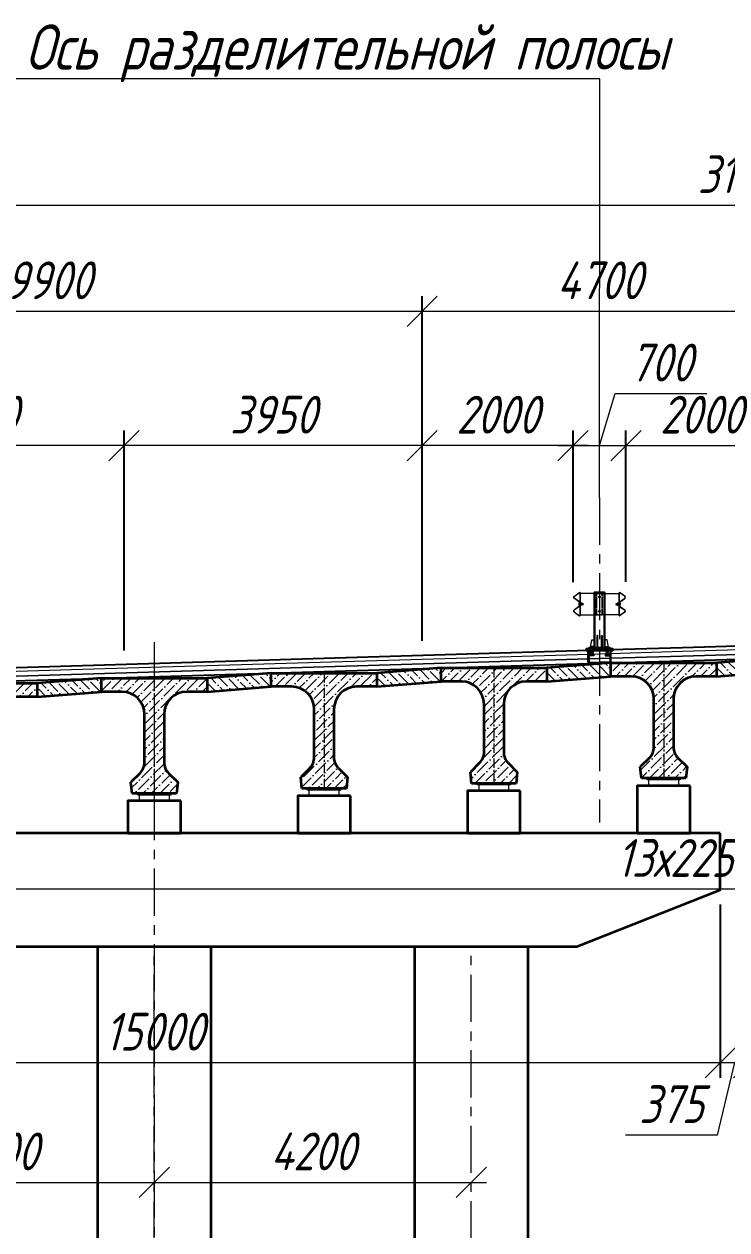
# Model space of a CAD drawing. Header units: millimetres. Extents: x 0 to 285450075, y -3000605 to 8125189010.
# Drawn here: x 6305006 to 6314319, y 86556 to 102530 of the extents above; entities that cross this region are included whole.
import ezdxf
from ezdxf import colors
from ezdxf.entities.mleader import LeaderData, LeaderLine
from ezdxf.math import Vec2, Vec3

# ---------------------------------------------------------------- set-up
doc = ezdxf.new("R2010")
doc.units = ezdxf.units.MM
for name, pattern in [('ACAD_ISO02W100', [15, 12, -3]), ('ACAD_ISO10W100', [18.5, 12, -3, 0.5, -3]), ('осевая', [2, 1.25, -0.25, 0.25, -0.25])]:
    doc.linetypes.add(name, pattern=pattern)
for name, color, linetype, lineweight in [('04_Невидимые', 3, 'Continuous', 13), ('1-Бетон', 106, 'Continuous', 35), ('1-Тонкая', 5, 'Continuous', 20), ('1-Штриховка', 8, 'Continuous', 9), ('ИС_Выноски', 3, 'Continuous', 18), ('ИС_Ось', 3, 'осевая', 18), ('ИС_Размер', 3, 'Continuous', 18)]:
    doc.layers.add(name, color=color, linetype=linetype, lineweight=lineweight)
doc.layers.add('Красный поперечник', color=1, linetype='Continuous')
doc.styles.add('0', font='isocpeur.ttf', dxfattribs={"width": 0.8, "oblique": 15})
doc.dimstyles.new('М200', dxfattribs={"dimscale": 200, "dimtxt": 2.5, "dimasz": 2, "dimexe": 1, "dimexo": 1, "dimgap": 0.8, "dimtad": 1, "dimdec": 0, "dimzin": 0, "dimdsep": 46, "dimtxsty": '0', "dimblk": 'OBLIQUE', "dimcen": 0.09, "dimdle": 1, "dimclrd": 256, "dimclre": 256, "dimclrt": 256, "dimadec": 4, "dimazin": 0, "dimtfac": 1, "dimtdec": 0, "dimtmove": 1, "dimatfit": 2, "dimfxl": 1, "dimtolj": 1, "dimtzin": 0, "dimlwd": -1, "dimarcsym": 0})

# ---------------------------------------------------------------- blocks, each defined once
blk = doc.blocks.new('1530')
at = {"layer": '1-Штриховка'}
h = blk.add_hatch(dxfattribs=at)
h.set_pattern_fill('ANSI36', color=256, scale=25, style=0)
h.set_pattern_definition([(45, (-1571632.81, 568569.22), (42.0949506, 154.348152), [198.4375, -39.6875, 0, -39.6875])])
h.paths.add_polyline_path([(130, -480), (130, -1117, 0.198927), (189, -1259), (310, -1380), (295, -1530), (-295, -1530), (-310, -1380), (-189, -1259, 0.198898), (-130, -1117), (-130, -480, 0.414214), (-430, -180), (-700, -180), (-700, 0), (700, 0), (700, -180), (430, -180, 0.414224)])
at = {"layer": '1-Бетон'}
for p, q in [((-700, 0), (700, 0)), ((-700, -180), (-700, 0)), ((700, 0), (700, -180)), ((-430, -180), (-700, -180)), ((700, -180), (430, -180)), ((-130, -1117), (-130, -480)), ((130, -480), (130, -1117)), ((-189, -1259), (-310, -1380)), ((189, -1259), (310, -1380)), ((-295, -1530), (-310, -1380)), ((310, -1380), (295, -1530)), ((295, -1530), (-295, -1530))]:
    blk.add_line(p, q, dxfattribs=at)
for centre, radius, start, end in [((-430, -480), 300, 0, 90), ((430, -480), 300, 90, 180), ((-330, -1117), 200, 315.0289, 359.9744), ((330, -1117), 200, 180.0256, 224.9711)]:
    blk.add_arc(centre, radius, start, end, dxfattribs=at)
at = {"layer": 'ИС_Ось', "ltscale": 100}
blk.add_line((0, 0), (0, -1530), dxfattribs=at)
blk = doc.blocks.new('*U92')
at = {"layer": '1-Бетон'}
blk.add_lwpolyline([(-750, 3500), (750, 3500), (750, -5500), (-750, -5500)], close=True, dxfattribs=at)
at = {"layer": 'ИС_Ось', "ltscale": 500}
blk.add_line((0, -5500), (0, 3500), dxfattribs=at)
blk = doc.blocks.new('*U93')
at = {"layer": 'ИС_Размер', "color": 0, "linetype": 'ByBlock', "lineweight": -2, "transparency": 16777216}
for p in [(0, 0), (4200, 0), (8400, 0)]:
    blk.add_blockref('*U92', p, dxfattribs=at)
blk = doc.blocks.new('_OBLIQUE')
at = {"color": 0, "linetype": 'ByBlock', "lineweight": -2}
blk.add_line((0.5, 0.5), (-0.5, -0.5), dxfattribs=at)
blk = doc.blocks.new('*D115')
at = {"layer": 'Defpoints', "color": 0, "linetype": 'Continuous', "transparency": 16777216}
for p in [(6302532, 87186), (6306731, 87186), (6306731, 87186)]:
    blk.add_point(p, dxfattribs=at)
at = {"layer": 'ИС_Размер', "transparency": 16777216}
blk.add_line((6302332, 87186), (6306931, 87186), dxfattribs=at)
at = {"layer": 'ИС_Размер', "linetype": 'Continuous', "transparency": 16777216, "xscale": 400, "yscale": 400, "zscale": 400, "rotation": 180}
blk.add_blockref('_OBLIQUE', (6302532, 87186), dxfattribs=at)
at = {"layer": 'ИС_Размер', "linetype": 'Continuous', "transparency": 16777216, "xscale": 400, "yscale": 400, "zscale": 400}
blk.add_blockref('_OBLIQUE', (6306731, 87186), dxfattribs=at)
at = {"layer": 'ИС_Размер', "linetype": 'Continuous', "transparency": 16777216, "insert": (6304632, 87596), "char_height": 500, "attachment_point": 5, "style": '0'}
blk.add_mtext('\\A1;4200', dxfattribs=at)
blk = doc.blocks.new('*D116')
at = {"layer": 'Defpoints', "color": 0, "linetype": 'Continuous', "transparency": 16777216}
for p in [(6306731, 87186), (6310932, 87186), (6310932, 87186)]:
    blk.add_point(p, dxfattribs=at)
at = {"layer": 'ИС_Размер', "transparency": 16777216}
blk.add_line((6306531, 87186), (6311132, 87186), dxfattribs=at)
at = {"layer": 'ИС_Размер', "linetype": 'Continuous', "transparency": 16777216, "xscale": 400, "yscale": 400, "zscale": 400, "rotation": 180}
blk.add_blockref('_OBLIQUE', (6306731, 87186), dxfattribs=at)
at = {"layer": 'ИС_Размер', "linetype": 'Continuous', "transparency": 16777216, "xscale": 400, "yscale": 400, "zscale": 400}
blk.add_blockref('_OBLIQUE', (6310932, 87186), dxfattribs=at)
at = {"layer": 'ИС_Размер', "linetype": 'Continuous', "transparency": 16777216, "insert": (6308832, 87596), "char_height": 500, "attachment_point": 5, "style": '0'}
blk.add_mtext('\\A1;4200', dxfattribs=at)
blk = doc.blocks.new('*D94')
at = {"layer": 'Defpoints', "color": 0, "linetype": 'Continuous', "transparency": 16777216}
for p in [(6314981, 98726), (6314981, 94400), (6310281, 94159)]:
    blk.add_point(p, dxfattribs=at)
at = {"layer": 'ИС_Размер', "lineweight": -2, "transparency": 16777216}
for p, q in [((6310281, 94359), (6310281, 98926)), ((6314981, 94600), (6314981, 98926))]:
    blk.add_line(p, q, dxfattribs=at)
at = {"layer": 'ИС_Размер', "transparency": 16777216}
blk.add_line((6310081, 98726), (6315181, 98726), dxfattribs=at)
at = {"layer": 'ИС_Размер', "linetype": 'Continuous', "transparency": 16777216, "xscale": 400, "yscale": 400, "zscale": 400, "rotation": 180}
blk.add_blockref('_OBLIQUE', (6310281, 98726), dxfattribs=at)
at = {"layer": 'ИС_Размер', "linetype": 'Continuous', "transparency": 16777216, "xscale": 400, "yscale": 400, "zscale": 400}
blk.add_blockref('_OBLIQUE', (6314981, 98726), dxfattribs=at)
at = {"layer": 'ИС_Размер', "linetype": 'Continuous', "transparency": 16777216, "insert": (6312631, 99136), "char_height": 500, "attachment_point": 5, "style": '0'}
blk.add_mtext('\\A1;4700', dxfattribs=at)
blk = doc.blocks.new('*D95')
at = {"layer": 'Defpoints', "color": 0, "transparency": 16777216}
for p in [(6314981, 96946), (6312981, 94943), (6314981, 94400)]:
    blk.add_point(p, dxfattribs=at)
at = {"layer": 'ИС_Размер', "lineweight": -2, "transparency": 16777216}
for p, q in [((6312981, 95143), (6312981, 97146)), ((6314981, 94600), (6314981, 97146))]:
    blk.add_line(p, q, dxfattribs=at)
at = {"layer": 'ИС_Размер', "transparency": 16777216}
blk.add_line((6312781, 96946), (6315181, 96946), dxfattribs=at)
at = {"layer": 'ИС_Размер', "transparency": 16777216, "xscale": 400, "yscale": 400, "zscale": 400, "rotation": 180}
blk.add_blockref('_OBLIQUE', (6312981, 96946), dxfattribs=at)
at = {"layer": 'ИС_Размер', "transparency": 16777216, "xscale": 400, "yscale": 400, "zscale": 400}
blk.add_blockref('_OBLIQUE', (6314981, 96946), dxfattribs=at)
at = {"layer": 'ИС_Размер', "transparency": 16777216, "insert": (6313981, 97356), "char_height": 500, "attachment_point": 5, "style": '0'}
blk.add_mtext('\\A1;2000', dxfattribs=at)
blk = doc.blocks.new('*D102')
at = {"layer": 'Defpoints', "color": 0, "linetype": 'Continuous', "transparency": 16777216}
for p in [(6330331, 100132), (6298882, 94892), (6330331, 94791)]:
    blk.add_point(p, dxfattribs=at)
at = {"layer": 'ИС_Размер', "lineweight": -2, "transparency": 16777216}
for p, q in [((6298882, 95092), (6298882, 100332)), ((6330331, 94991), (6330331, 100332))]:
    blk.add_line(p, q, dxfattribs=at)
at = {"layer": 'ИС_Размер', "transparency": 16777216}
blk.add_line((6298682, 100132), (6330531, 100132), dxfattribs=at)
at = {"layer": 'ИС_Размер', "linetype": 'Continuous', "transparency": 16777216, "xscale": 400, "yscale": 400, "zscale": 400, "rotation": 180}
blk.add_blockref('_OBLIQUE', (6298882, 100132), dxfattribs=at)
at = {"layer": 'ИС_Размер', "linetype": 'Continuous', "transparency": 16777216, "xscale": 400, "yscale": 400, "zscale": 400}
blk.add_blockref('_OBLIQUE', (6330331, 100132), dxfattribs=at)
at = {"layer": 'ИС_Размер', "linetype": 'Continuous', "transparency": 16777216, "insert": (6314606, 100542), "char_height": 500, "attachment_point": 5, "style": '0'}
blk.add_mtext('\\A1;31450', dxfattribs=at)
blk = doc.blocks.new('*D104')
at = {"layer": 'Defpoints', "color": 0, "transparency": 16777216}
for p in [(6312981, 96946), (6312281, 94937), (6312981, 94943)]:
    blk.add_point(p, dxfattribs=at)
at = {"layer": 'ИС_Размер', "transparency": 16777216}
for p, q in [((6312631, 96946), (6312838, 97636)), ((6312838, 97636), (6314052, 97636)), ((6312081, 96946), (6313181, 96946))]:
    blk.add_line(p, q, dxfattribs=at)
at = {"layer": 'ИС_Размер', "lineweight": -2, "transparency": 16777216}
for p, q in [((6312281, 95137), (6312281, 97146)), ((6312981, 95143), (6312981, 97146))]:
    blk.add_line(p, q, dxfattribs=at)
at = {"layer": 'ИС_Размер', "transparency": 16777216, "xscale": 400, "yscale": 400, "zscale": 400, "rotation": 180}
blk.add_blockref('_OBLIQUE', (6312281, 96946), dxfattribs=at)
at = {"layer": 'ИС_Размер', "transparency": 16777216, "xscale": 400, "yscale": 400, "zscale": 400}
blk.add_blockref('_OBLIQUE', (6312981, 96946), dxfattribs=at)
at = {"layer": 'ИС_Размер', "transparency": 16777216, "insert": (6313445, 98046), "char_height": 500, "attachment_point": 5, "style": '0'}
blk.add_mtext('\\A1;700', dxfattribs=at)
blk = doc.blocks.new('*D105')
at = {"layer": 'Defpoints', "color": 0, "transparency": 16777216}
for p in [(6310281, 96946), (6312281, 94937), (6310281, 94159)]:
    blk.add_point(p, dxfattribs=at)
at = {"layer": 'ИС_Размер', "lineweight": -2, "transparency": 16777216}
for p, q in [((6310281, 94359), (6310281, 97146)), ((6312281, 95137), (6312281, 97146))]:
    blk.add_line(p, q, dxfattribs=at)
at = {"layer": 'ИС_Размер', "transparency": 16777216}
blk.add_line((6312481, 96946), (6310081, 96946), dxfattribs=at)
at = {"layer": 'ИС_Размер', "transparency": 16777216, "xscale": 400, "yscale": 400, "zscale": 400, "rotation": 180}
blk.add_blockref('_OBLIQUE', (6310281, 96946), dxfattribs=at)
at = {"layer": 'ИС_Размер', "transparency": 16777216, "xscale": 400, "yscale": 400, "zscale": 400}
blk.add_blockref('_OBLIQUE', (6312281, 96946), dxfattribs=at)
at = {"layer": 'ИС_Размер', "transparency": 16777216, "insert": (6311281, 97356), "char_height": 500, "attachment_point": 5, "style": '0'}
blk.add_mtext('\\A1;2000', dxfattribs=at)
blk = doc.blocks.new('*D106')
at = {"layer": 'Defpoints', "color": 0, "linetype": 'Continuous', "transparency": 16777216}
for p in [(6306331, 96946), (6310281, 94159), (6306331, 94032)]:
    blk.add_point(p, dxfattribs=at)
at = {"layer": 'ИС_Размер', "lineweight": -2, "transparency": 16777216}
for p, q in [((6306331, 94232), (6306331, 97146)), ((6310281, 94359), (6310281, 97146))]:
    blk.add_line(p, q, dxfattribs=at)
at = {"layer": 'ИС_Размер', "transparency": 16777216}
blk.add_line((6310481, 96946), (6306131, 96946), dxfattribs=at)
at = {"layer": 'ИС_Размер', "linetype": 'Continuous', "transparency": 16777216, "xscale": 400, "yscale": 400, "zscale": 400, "rotation": 180}
blk.add_blockref('_OBLIQUE', (6306331, 96946), dxfattribs=at)
at = {"layer": 'ИС_Размер', "linetype": 'Continuous', "transparency": 16777216, "xscale": 400, "yscale": 400, "zscale": 400}
blk.add_blockref('_OBLIQUE', (6310281, 96946), dxfattribs=at)
at = {"layer": 'ИС_Размер', "linetype": 'Continuous', "transparency": 16777216, "insert": (6308306, 97356), "char_height": 500, "attachment_point": 5, "style": '0'}
blk.add_mtext('\\A1;3950', dxfattribs=at)
blk = doc.blocks.new('*D107')
at = {"layer": 'Defpoints', "color": 0, "linetype": 'Continuous', "transparency": 16777216}
for p in [(6302381, 96946), (6306331, 94032), (6302381, 93911)]:
    blk.add_point(p, dxfattribs=at)
at = {"layer": 'ИС_Размер', "lineweight": -2, "transparency": 16777216}
for p, q in [((6302381, 94111), (6302381, 97146)), ((6306331, 94232), (6306331, 97146))]:
    blk.add_line(p, q, dxfattribs=at)
at = {"layer": 'ИС_Размер', "transparency": 16777216}
blk.add_line((6306531, 96946), (6302181, 96946), dxfattribs=at)
at = {"layer": 'ИС_Размер', "linetype": 'Continuous', "transparency": 16777216, "xscale": 400, "yscale": 400, "zscale": 400, "rotation": 180}
blk.add_blockref('_OBLIQUE', (6302381, 96946), dxfattribs=at)
at = {"layer": 'ИС_Размер', "linetype": 'Continuous', "transparency": 16777216, "xscale": 400, "yscale": 400, "zscale": 400}
blk.add_blockref('_OBLIQUE', (6306331, 96946), dxfattribs=at)
at = {"layer": 'ИС_Размер', "linetype": 'Continuous', "transparency": 16777216, "insert": (6304356, 97356), "char_height": 500, "attachment_point": 5, "style": '0'}
blk.add_mtext('\\A1;3950', dxfattribs=at)
blk = doc.blocks.new('*D112')
at = {"layer": 'Defpoints', "color": 0, "linetype": 'Continuous', "transparency": 16777216}
for p in [(6310281, 98726), (6300381, 94466), (6310281, 94159)]:
    blk.add_point(p, dxfattribs=at)
at = {"layer": 'ИС_Размер', "lineweight": -2, "transparency": 16777216}
for p, q in [((6300381, 94666), (6300381, 98926)), ((6310281, 94359), (6310281, 98926))]:
    blk.add_line(p, q, dxfattribs=at)
at = {"layer": 'ИС_Размер', "transparency": 16777216}
blk.add_line((6300181, 98726), (6310481, 98726), dxfattribs=at)
at = {"layer": 'ИС_Размер', "linetype": 'Continuous', "transparency": 16777216, "xscale": 400, "yscale": 400, "zscale": 400, "rotation": 180}
blk.add_blockref('_OBLIQUE', (6300381, 98726), dxfattribs=at)
at = {"layer": 'ИС_Размер', "linetype": 'Continuous', "transparency": 16777216, "xscale": 400, "yscale": 400, "zscale": 400}
blk.add_blockref('_OBLIQUE', (6310281, 98726), dxfattribs=at)
at = {"layer": 'ИС_Размер', "linetype": 'Continuous', "transparency": 16777216, "insert": (6305331, 99136), "char_height": 500, "attachment_point": 5, "style": '0'}
blk.add_mtext('\\A1;9900', dxfattribs=at)
blk = doc.blocks.new('Барьерка1')
at = {"lineweight": 15}
for p, q in [((1026, 1457), (1026, 727)), ((1034, 1457), (1034, 727)), ((1159, 727), (1159, 1457)), ((1166, 727), (1166, 1457)), ((1166, 1441), (1356, 1441)), ((1352, 1441), (1352, 1160)), ((1356, 1457), (1355, 1453)), ((1355, 1453), (1361, 1451)), ((1356, 1457), (1362, 1455)), ((1356, 1441), (1356, 1160)), ((1428, 1405), (1367, 1449)), ((1430, 1408), (1370, 1452)), ((1360, 1316), (1360, 1285)), ((1367, 1335), (1428, 1377)), ((1370, 1331), (1430, 1374)), ((1356, 1160), (1166, 1160)), ((1361, 1150), (1355, 1148)), ((1356, 1144), (1355, 1148)), ((1362, 1146), (1356, 1144)), ((1367, 1266), (1428, 1224)), ((1428, 1196), (1367, 1152)), ((1370, 1270), (1430, 1227)), ((1430, 1193), (1370, 1149)), ((980, 727), (980, 737)), ((1012, 737), (980, 737)), ((980, 727), (980, 737)), ((1006, 737), (980, 737)), ((996, 727), (980, 727)), ((1012, 727), (980, 727)), ((989, 727), (989, 737)), ((989, 727), (989, 737)), ((989, 727), (989, 737)), ((989, 727), (989, 737)), ((1003, 727), (1003, 737)), ((1003, 727), (1003, 737)), ((1003, 727), (1003, 737)), ((1003, 727), (1003, 737)), ((1003, 727), (1003, 737)), ((1003, 727), (1003, 737)), ((1003, 727), (1003, 737)), ((1003, 727), (1003, 737)), ((1003, 727), (1003, 737)), ((1003, 727), (1003, 737)), ((1010, 737), (1006, 737)), ((1012, 729), (1012, 737)), ((1012, 727), (1012, 735)), ((1012, 727), (1012, 735)), ((1012, 729), (1012, 735)), ((1012, 727), (1012, 735)), ((1012, 727), (1012, 735)), ((1180, 729), (1180, 737)), ((1180, 737), (1212, 737)), ((1180, 727), (1180, 735)), ((1180, 727), (1180, 735)), ((1180, 729), (1180, 735)), ((1180, 727), (1180, 735)), ((1180, 727), (1180, 735)), ((1180, 727), (1212, 727)), ((1182, 737), (1186, 737)), ((1186, 737), (1212, 737)), ((1189, 727), (1189, 737)), ((1189, 727), (1189, 737)), ((1189, 727), (1189, 737)), ((1189, 727), (1189, 737)), ((1189, 727), (1189, 737)), ((1189, 727), (1189, 737)), ((1189, 727), (1189, 737)), ((1189, 727), (1189, 737)), ((1189, 727), (1189, 737)), ((1189, 727), (1189, 737)), ((1196, 727), (1212, 727)), ((1203, 727), (1203, 737)), ((1203, 727), (1203, 737)), ((1203, 727), (1203, 737)), ((1203, 727), (1203, 737)), ((1212, 727), (1212, 737)), ((1212, 727), (1212, 737))]:
    blk.add_line(p, q, dxfattribs=at)
at = {"color": 3, "linetype": 'ACAD_ISO02W100', "lineweight": 15, "ltscale": 2}
for p, q in [((1063, 1441), (1166, 1441)), ((1063, 1160), (1063, 1441)), ((1138, 1160), (1138, 1441)), ((1166, 1160), (1063, 1160)), ((983, 707), (983, 687)), ((984, 687), (984, 627)), ((985, 707), (985, 687)), ((1007, 707), (1007, 687)), ((1008, 687), (1008, 627)), ((1009, 707), (1009, 687)), ((1183, 707), (1183, 687)), ((1184, 687), (1184, 627)), ((1185, 707), (1185, 687)), ((1207, 707), (1207, 687)), ((1208, 687), (1208, 627)), ((1209, 707), (1209, 687))]:
    blk.add_line(p, q, dxfattribs=at)
at = {"color": 7, "lineweight": 15}
for p, q in [((1313, 1306), (1313, 1295)), ((1313, 1306), (1325, 1306)), ((1313, 1295), (1325, 1295)), ((1325, 1311), (1325, 1290)), ((1326, 1313), (1333, 1313)), ((1326, 1288), (1333, 1288)), ((1334, 1311), (1334, 1290)), ((1334, 1311), (1334, 1290)), ((1335, 1313), (1350, 1313)), ((1335, 1313), (1340, 1313)), ((1335, 1288), (1350, 1288)), ((1335, 1288), (1340, 1288)), ((1339, 1306), (1350, 1306)), ((1339, 1295), (1350, 1295))]:
    blk.add_line(p, q, dxfattribs=at)
at = {"lineweight": 15, "ltscale": 5}
for p, q in [((1350, 1279), (1350, 1322)), ((1350, 1322), (1352, 1322)), ((1352, 1279), (1350, 1279)), ((1352, 1322), (1352, 1279))]:
    blk.add_line(p, q, dxfattribs=at)
at = {"linetype": 'Continuous'}
for p, q in [((946, 527), (946, 687)), ((956, 687), (956, 527)), ((1237, 687), (1237, 527)), ((1246, 527), (1246, 687)), ((946, 527), (1096, 527)), ((1246, 527), (1096, 527))]:
    blk.add_line(p, q, dxfattribs=at)
at = {"linetype": 'ACAD_ISO10W100', "ltscale": 2.5}
for p, q in [((996, 713), (996, 615)), ((1196, 713), (1196, 615))]:
    blk.add_line(p, q, dxfattribs=at)
at = {"lineweight": 15}
for points in [[(1167, 1457), (1026, 1457)], [(982, 727), (982, 757), (997, 827), (1027, 827)], [(1212, 727), (1212, 757), (1197, 827), (1167, 827)]]:
    blk.add_lwpolyline(points, dxfattribs=at)
at = {"color": 7, "lineweight": 15}
blk.add_lwpolyline([(1360, 1316), (1364, 1316, -0.414214), (1370, 1310), (1370, 1303), (1366, 1303), (1366, 1298), (1370, 1298), (1370, 1291, -0.414214), (1364, 1285), (1360, 1285), (1360, 1316)], format="xyb", dxfattribs=at)
at = {"lineweight": 15}
for points in [[(1071, 883), (1061, 883), (1061, 727), (1071, 727)], [(1121, 883), (1131, 883), (1131, 727), (1121, 727)], [(1236, 707), (956, 707), (956, 727), (1236, 727)]]:
    blk.add_lwpolyline(points, close=True, dxfattribs=at)
at = {"linetype": 'Continuous'}
for points in [[(1096, 707), (921, 707), (921, 687), (1096, 687)], [(1096, 707), (1271, 707), (1271, 687), (1096, 687)]]:
    blk.add_lwpolyline(points, dxfattribs=at)
blk.add_lwpolyline([(921, 687), (1271, 687), (1271, 707), (921, 707)], close=True, dxfattribs=at)
at = {"color": 3, "linetype": 'ACAD_ISO02W100', "lineweight": 15, "ltscale": 2}
for points in [[(982, 687), (1010, 687), (1010, 627), (982, 627)], [(1210, 687), (1182, 687), (1182, 627), (1210, 627)], [(971, 627), (1021, 627), (1021, 617), (971, 617)], [(1221, 627), (1171, 627), (1171, 617), (1221, 617)]]:
    blk.add_lwpolyline(points, close=True, dxfattribs=at)
at = {"lineweight": 15}
for centre in [(1096, 1396), (1096, 1205)]:
    blk.add_circle(centre, 10.9, dxfattribs=at)
for centre, radius, start, end in [((1358, 1436), 16, 53.8126, 78.6901), ((1358, 1436), 20, 53.8126, 78.6901), ((1380, 1315), 24, 122.4532, 180), ((1380, 1315), 20, 122.4532, 180), ((1419, 1391), 16, 302.4532, 57.5468), ((1419, 1391), 20, 302.4532, 57.5468), ((1358, 1165), 16, 281.3099, 306.1874), ((1358, 1165), 20, 281.3099, 306.1874), ((982, 735), 2, 90, 180), ((982, 729), 2, 180, 270), ((987, 735), 2, 0, 90), ((987, 729), 2, 270, 0), ((991, 735), 2, 90, 180), ((991, 729), 2, 180, 270), ((1001, 735), 2, 0, 90), ((1001, 729), 2, 270, 0), ((1005, 735), 2, 90, 180), ((1005, 729), 2, 180, 270), ((1010, 735), 2, 359.9996, 90), ((1010, 729), 2, 270, 0), ((1182, 735), 2, 90, 180.0004), ((1182, 729), 2, 180, 270), ((1187, 735), 2, 0, 90), ((1187, 729), 2, 270, 0), ((1191, 735), 2, 90, 180), ((1191, 729), 2, 180, 270), ((1201, 735), 2, 0, 90), ((1201, 729), 2, 270, 0), ((1205, 735), 2, 90, 180), ((1205, 729), 2, 180, 270), ((1210, 735), 2, 0, 90), ((1210, 729), 2, 270, 0)]:
    blk.add_arc(centre, radius, start, end, dxfattribs=at)
at = {"lineweight": 15, "ltscale": 0.2}
for centre, radius, start, end in [((1380, 1286), 24, 180, 237.5468), ((1380, 1286), 20, 180, 237.5468), ((1419, 1210), 16, 302.4532, 57.5468), ((1419, 1210), 20, 302.4532, 57.5468)]:
    blk.add_arc(centre, radius, start, end, dxfattribs=at)
at = {"color": 7, "lineweight": 15}
for centre, major_axis, start_param, end_param in [((1329, 1310), (3.23, 3.23), 1.691386, 2.356194), ((1329, 1311), (-3.23, 3.23), 0.785398, 2.356194), ((1329, 1301), (3.23, 3.23), 0.785398, 2.356194), ((1329, 1300), (-3.23, 3.23), 0.785398, 2.356194), ((1329, 1290), (3.23, 3.23), 0.785398, 2.356194), ((1329, 1290), (-3.23, 3.23), 0.785398, 1.450207), ((1329, 1311), (3.23, 3.23), 3.926991, 5.497787), ((1329, 1301), (-3.23, 3.23), 3.926991, 5.497787), ((1329, 1300), (3.23, 3.23), 3.926991, 5.497787), ((1329, 1290), (-3.23, 3.23), 3.926991, 5.497787), ((1329, 1310), (-3.23, 3.23), 3.926991, 4.5918), ((1329, 1290), (3.23, 3.23), 4.832978, 5.497787), ((1339, 1310), (3.23, 3.23), 1.691386, 2.356194), ((1339, 1311), (3.23, 3.23), 2.356194, 3.926991), ((1339, 1301), (-3.23, 3.23), -0.785398, 0.785398), ((1339, 1300), (3.23, 3.23), 2.356194, 3.926991), ((1339, 1290), (-3.23, 3.23), -0.785398, 0.785398), ((1339, 1290), (-3.23, 3.23), 0.785398, 1.450207)]:
    blk.add_ellipse(centre, major_axis=major_axis, ratio=1, start_param=start_param, end_param=end_param, dxfattribs=at)
blk = doc.blocks.new('*D123')
at = {"layer": 'Defpoints', "color": 0, "linetype": 'Continuous', "transparency": 16777216}
for p in [(6299232, 91062, 5778), (6314231, 91065, 5778), (6314231, 88772)]:
    blk.add_point(p, dxfattribs=at)
at = {"layer": 'ИС_Размер', "lineweight": -2, "transparency": 16777216}
for p, q in [((6299232, 90862), (6299232, 88572)), ((6314231, 90865), (6314231, 88572))]:
    blk.add_line(p, q, dxfattribs=at)
at = {"layer": 'ИС_Размер', "transparency": 16777216}
blk.add_line((6299032, 88772), (6314431, 88772), dxfattribs=at)
at = {"layer": 'ИС_Размер', "linetype": 'Continuous', "transparency": 16777216, "xscale": 400, "yscale": 400, "zscale": 400, "rotation": 180}
blk.add_blockref('_OBLIQUE', (6299232, 88772), dxfattribs=at)
at = {"layer": 'ИС_Размер', "linetype": 'Continuous', "transparency": 16777216, "xscale": 400, "yscale": 400, "zscale": 400}
blk.add_blockref('_OBLIQUE', (6314231, 88772), dxfattribs=at)
at = {"layer": 'ИС_Размер', "linetype": 'Continuous', "transparency": 16777216, "insert": (6306732, 89182), "char_height": 500, "attachment_point": 5, "style": '0'}
blk.add_mtext('\\A1;15000', dxfattribs=at)
blk = doc.blocks.new('*D470')
at = {"layer": 'Defpoints', "color": 0, "linetype": 'Continuous', "transparency": 16777216}
for p in [(6314231, 91065, 5778), (6314606, 91065, 5778), (6314606, 88772)]:
    blk.add_point(p, dxfattribs=at)
at = {"layer": 'ИС_Размер', "lineweight": -2, "transparency": 16777216}
for p, q in [((6314231, 90865), (6314231, 88572)), ((6314606, 90865), (6314606, 88572))]:
    blk.add_line(p, q, dxfattribs=at)
at = {"layer": 'ИС_Размер', "transparency": 16777216}
for p, q in [((6314031, 88772), (6314806, 88772)), ((6314419, 88772), (6314190, 87812)), ((6314190, 87812), (6312976, 87812))]:
    blk.add_line(p, q, dxfattribs=at)
at = {"layer": 'ИС_Размер', "linetype": 'Continuous', "transparency": 16777216, "xscale": 400, "yscale": 400, "zscale": 400, "rotation": 180}
blk.add_blockref('_OBLIQUE', (6314231, 88772), dxfattribs=at)
at = {"layer": 'ИС_Размер', "linetype": 'Continuous', "transparency": 16777216, "xscale": 400, "yscale": 400, "zscale": 400}
blk.add_blockref('_OBLIQUE', (6314606, 88772), dxfattribs=at)
at = {"layer": 'ИС_Размер', "linetype": 'Continuous', "transparency": 16777216, "insert": (6313583, 88222), "char_height": 500, "attachment_point": 5, "style": '0'}
blk.add_mtext('\\A1;375', dxfattribs=at)
blk = doc.blocks.new('*D482')
at = {"layer": 'Defpoints', "color": 0, "linetype": 'Continuous', "transparency": 16777216}
for p in [(6329231, 93011, 5778), (6299981, 92110, 5778), (6329231, 91073)]:
    blk.add_point(p, dxfattribs=at)
at = {"layer": 'ИС_Размер', "lineweight": -2, "transparency": 16777216}
for p, q in [((6329231, 92811), (6329231, 90873)), ((6299981, 91910), (6299981, 90873))]:
    blk.add_line(p, q, dxfattribs=at)
at = {"layer": 'ИС_Размер', "transparency": 16777216}
blk.add_line((6299781, 91073), (6329431, 91073), dxfattribs=at)
at = {"layer": 'ИС_Размер', "linetype": 'Continuous', "transparency": 16777216, "xscale": 400, "yscale": 400, "zscale": 400, "rotation": 180}
blk.add_blockref('_OBLIQUE', (6299981, 91073), dxfattribs=at)
at = {"layer": 'ИС_Размер', "linetype": 'Continuous', "transparency": 16777216, "xscale": 400, "yscale": 400, "zscale": 400}
blk.add_blockref('_OBLIQUE', (6329231, 91073), dxfattribs=at)
at = {"layer": 'ИС_Размер', "linetype": 'Continuous', "transparency": 16777216, "insert": (6314606, 91483), "char_height": 500, "width": 4222.78, "attachment_point": 5, "style": '0'}
blk.add_mtext('\\A1;13х2250=29250', dxfattribs=at)
blk = doc.blocks.new('_None')

msp = doc.modelspace()

# ---------------------------------------------------------------- hatches: boundary and pattern name
at = {"layer": '1-Штриховка'}
h = msp.add_hatch(dxfattribs=at)
h.set_pattern_fill('ANSI36', color=256, scale=25, angle=90, style=0)
h.set_pattern_definition([(135, (585709.09, -5158016.04), (-154.3481521, 42.0949506), [198.4375, -39.6875, 0, -39.6875])])
h.paths.add_polyline_path([(6315031.4564, 94136.0745), (6314181.4564, 94068.5745), (6314181.4564, 93888.5745), (6315031.4564, 93956.0745)])
h = msp.add_hatch(dxfattribs=at)
h.set_pattern_fill('ANSI36', color=256, scale=25, angle=90, style=0)
h.set_pattern_definition([(135, (578959.09, -5158218.54), (-154.3481521, 42.0949506), [198.4375, -39.6875, 0, -39.6875])])
h.paths.add_polyline_path([(6308281.4564, 93933.5745), (6307431.4564, 93866.0745), (6307431.4564, 93686.0745), (6308281.4564, 93753.5745)])
h = msp.add_hatch(dxfattribs=at)
h.set_pattern_fill('ANSI36', color=256, scale=25, angle=90, style=0)
h.set_pattern_definition([(135, (581209.09, -5158151.04), (-154.3481521, 42.0949506), [198.4375, -39.6875, 0, -39.6875])])
h.paths.add_polyline_path([(6310531.4564, 94001.0745), (6309681.4564, 93933.5745), (6309681.4564, 93753.5745), (6310531.4564, 93821.0745)])
h = msp.add_hatch(dxfattribs=at)
h.set_pattern_fill('ANSI36', color=256, scale=25, angle=90, style=0)
h.set_pattern_definition([(135, (583459.09, -5158083.54), (-154.3481521, 42.0949506), [198.4375, -39.6875, 0, -39.6875])])
h.paths.add_polyline_path([(6312781.4564, 94068.5745), (6311931.4564, 94001.0745), (6311931.4564, 93821.0745), (6312781.4564, 93888.5745)])
h = msp.add_hatch(dxfattribs=at)
h.set_pattern_fill('ANSI36', color=256, scale=25, angle=90, style=0)
h.set_pattern_definition([(135, (576709.09, -5158286.04), (-154.3481521, 42.0949506), [198.4375, -39.6875, 0, -39.6875])])
h.paths.add_polyline_path([(6306031.4564, 93866.0745), (6305181.4564, 93798.5745), (6305181.4564, 93618.5745), (6306031.4564, 93686.0745)])

# ---------------------------------------------------------------- linework, layer by layer
at = {"layer": '04_Невидимые', "elevation": 5778.159}
for points in [[(6313701.4564, 92518.5745), (6313261.4564, 92518.5745), (6313261.4564, 92538.5745), (6313701.4564, 92538.5745)], [(6306951.4564, 92316.0745), (6306511.4564, 92316.0745), (6306511.4564, 92336.0745), (6306951.4564, 92336.0745)], [(6309201.4564, 92383.5745), (6308761.4564, 92383.5745), (6308761.4564, 92403.5745), (6309201.4564, 92403.5745)], [(6311451.4564, 92451.0745), (6311011.4564, 92451.0745), (6311011.4564, 92471.0745), (6311451.4564, 92471.0745)]]:
    msp.add_lwpolyline(points, close=True, dxfattribs=at)
at = {"layer": '1-Бетон', "elevation": 5778.159}
for points in [[(6314181.4564, 93888.5745), (6315031.4564, 93956.0745), (6315031.4564, 94136.0745), (6314181.4564, 94068.5745)], [(6307431.4564, 93686.0745), (6308281.4564, 93753.5745), (6308281.4564, 93933.5745), (6307431.4564, 93866.0745)], [(6309681.4564, 93753.5745), (6310531.4564, 93821.0745), (6310531.4564, 94001.0745), (6309681.4564, 93933.5745)], [(6311931.4564, 93821.0745), (6312781.4564, 93888.5745), (6312781.4564, 94068.5745), (6311931.4564, 94001.0745)], [(6305181.4564, 93618.5745), (6306031.4564, 93686.0745), (6306031.4564, 93866.0745), (6305181.4564, 93798.5745)], [(6311581.4564, 92373.0745), (6310881.4564, 92373.0745), (6310881.4564, 91811.5642), (6311581.4564, 91811.5642)], [(6313831.4564, 92440.5745), (6313131.4564, 92440.5745), (6313131.4564, 91811.5642), (6313831.4564, 91811.5642)], [(6307081.4564, 92238.0745), (6306381.4564, 92238.0745), (6306381.4564, 91811.5642), (6307081.4564, 91811.5642)], [(6309331.4564, 92305.5745), (6308631.4564, 92305.5745), (6308631.4564, 91811.5642), (6309331.4564, 91811.5642)], [(6314231.2786, 91811.5642), (6299231.4564, 91811.5642), (6299231.6342, 91061.5642), (6301131.8121, 90311.5642), (6312331.6342, 90311.5642), (6314231.4564, 91061.5642)]]:
    msp.add_lwpolyline(points, close=True, dxfattribs=at)
at = {"layer": '1-Тонкая', "elevation": 5778.159}
for points in [[(6299131.2485, 93764.5642), (6301081.651, 93842.5803), (6301831.651, 93865.0803), (6305781.651, 93983.5803), (6310731.651, 94132.0803), (6312631.651, 94189.0803), (6313731.651, 94222.0803), (6318681.651, 94370.5803), (6322631.651, 94489.0803), (6326381.651, 94601.5803), (6327131.651, 94624.0803), (6330081.3084, 94712.57)], [(6299131.2485, 93704.5642), (6301081.651, 93782.5803), (6301831.651, 93805.0803), (6305781.651, 93923.5803), (6310731.651, 94072.0803), (6312631.651, 94129.0803), (6313731.651, 94162.0803), (6318681.651, 94310.5803), (6322631.651, 94429.0803), (6326381.651, 94541.5803), (6327131.651, 94564.0803), (6330081.3084, 94652.57)], [(6299131.2485, 93699.5642), (6301081.651, 93777.5803), (6301831.651, 93800.0803), (6305781.651, 93918.5803), (6310731.651, 94067.0803), (6312631.651, 94124.0803), (6313731.651, 94157.0803), (6318681.651, 94305.5803), (6322631.651, 94424.0803), (6326381.651, 94536.5803), (6327131.651, 94559.0803), (6330081.3084, 94647.57)]]:
    msp.add_lwpolyline(points, dxfattribs=at)
at = {"layer": 'Defpoints', "color": 252, "true_color": 0x939598, "elevation": 5778.159}
msp.add_lwpolyline([(6299131.2485, 93639.5642), (6301081.651, 93717.5803), (6301831.651, 93740.0803), (6305781.651, 93858.5803), (6310731.651, 94007.0803), (6312631.651, 94064.0803), (6313731.651, 94097.0803), (6318681.651, 94245.5803), (6322631.651, 94364.0803), (6326381.651, 94476.5803), (6327131.651, 94499.0803), (6330081.3084, 94587.57)], dxfattribs=at)
at = {"layer": 'ИС_Ось', "ltscale": 500, "elevation": 5778.159}
msp.add_lwpolyline([(6312631.6488, 96257.1481), (6312631.6488, 91953.3712)], dxfattribs=at)
at = {"layer": 'ИС_Ось', "ltscale": 500, "elevation": 5778.159, "flags": 128}
msp.add_lwpolyline([(6306731.8121, 94342.0039), (6306731.8121, 73411.2894)], dxfattribs=at)
at = {"layer": 'ИС_Размер', "elevation": 5778.159}
for points in [[(6313681.4564, 92518.5745), (6313281.4564, 92518.5745), (6313281.4564, 92440.5745), (6313681.4564, 92440.5745), (6313681.4564, 92518.5745)], [(6309181.4564, 92383.5745), (6308781.4564, 92383.5745), (6308781.4564, 92305.5745), (6309181.4564, 92305.5745), (6309181.4564, 92383.5745)], [(6311431.4564, 92451.0745), (6311031.4564, 92451.0745), (6311031.4564, 92373.0745), (6311431.4564, 92373.0745), (6311431.4564, 92451.0745)], [(6306931.4564, 92316.0745), (6306531.4564, 92316.0745), (6306531.4564, 92238.0745), (6306931.4564, 92238.0745), (6306931.4564, 92316.0745)]]:
    msp.add_lwpolyline(points, dxfattribs=at)
at = {"layer": 'Красный поперечник', "elevation": 5778.159}
msp.add_lwpolyline([(6299131.2485, 93814.5642), (6301081.651, 93892.5803), (6301831.651, 93915.0803), (6305781.651, 94033.5803), (6310731.651, 94182.0803), (6312631.651, 94239.0803), (6313731.651, 94272.0803), (6318681.651, 94420.5803), (6322631.651, 94539.0803), (6326381.651, 94651.5803), (6327131.651, 94674.0803), (6330081.3084, 94762.57)], dxfattribs=at)

# ---------------------------------------------------------------- block references
at = {"xscale": -1}
msp.add_blockref('Барьерка1', (6313728.183, 93545.6686, 5778.159), dxfattribs=at)
msp.add_blockref('Барьерка1', (6311534.5608, 93545.6686, 5778.159))
at = {"layer": 'ИС_Размер', "linetype": 'Continuous'}
for name, p in [('1530', (6308981.4564, 93933.5745, 5778.159)), ('1530', (6311231.4564, 94001.0745, 5778.159)), ('1530', (6313481.4564, 94068.5745, 5778.159)), ('1530', (6304481.4564, 93798.5745, 5778.159)), ('1530', (6306731.4564, 93866.0745, 5778.159)), ('*U93', (6302531.8121, 86811.5642, 5778.159))]:
    msp.add_blockref(name, p, dxfattribs=at)

# ---------------------------------------------------------------- dimensions: what is measured, and where the dimension line sits
for base, p1, p2, picture, middle in [((6330331.3083, 100131.9725, 5778.159), (6298881.6023, 94892.0914, 5778.159), (6330331.3083, 94791.0745, 5778.159), '*D102', (6314606.4553, 100541.9725, 5778.159)), ((6314981.2464, 98726.4301, 5778.159), (6310281.2464, 94158.7737, 5778.159), (6314981.2464, 94399.8168, 5778.159), '*D94', (6312631.2464, 99136.4301, 5778.159)), ((6314231.4556, 88771.7338), (6299231.6342, 91061.5879, 5778.159), (6314231.4556, 91065.1206, 5778.159), '*D123', (6306731.5449, 89181.7338)), ((6306731.4564, 87186.2315, 5778.159), (6302531.8121, 87186.2315, 5778.159), (6306731.4564, 87186.2315, 5778.159), '*D115', (6304631.6342, 87596.2315, 5778.159)), ((6310931.8121, 87186.2315, 5778.159), (6306731.4564, 87186.2315, 5778.159), (6310931.8121, 87186.2315, 5778.159), '*D116', (6308831.6342, 87596.2315, 5778.159))]:
    dim = msp.add_linear_dim(base=base, p1=p1, p2=p2, dimstyle='М200', dxfattribs=at)
    dim.commit()
    dim.dimension.update_dxf_attribs({"geometry": picture, "text_midpoint": middle})
for base, p1, p2, picture, middle in [((6310281.2464, 98726.4301, 5778.159), (6300381.2464, 94466.2136, 5778.159), (6310281.2464, 94158.7737, 5778.159), '*D112', (6305331.2464, 99136.4301, 5778.159)), ((6302381.2464, 96945.6004, 5778.159), (6306331.2464, 94032.1137, 5778.159), (6302381.2464, 93911.1037, 5778.159), '*D107', (6304356.2464, 97355.6004, 5778.159)), ((6306331.2464, 96945.6004, 5778.159), (6310281.2464, 94158.7737, 5778.159), (6306331.2464, 94032.1137, 5778.159), '*D106', (6308306.2464, 97355.6004, 5778.159))]:
    dim = msp.add_linear_dim(base=base, p1=p1, p2=p2, angle=180, dimstyle='М200', dxfattribs=at)
    dim.commit()
    dim.dimension.update_dxf_attribs({"geometry": picture, "text_midpoint": middle})
at = {"layer": 'ИС_Размер'}
for base, p1, p2, picture, middle in [((6312981.2464, 96945.6004, 5778.159), (6312280.844, 94936.8683, 5778.159), (6312981.2464, 94942.8367, 5778.159), '*D104', (6312998.0452, 98045.6004, 5778.159)), ((6314981.2464, 96945.6004, 5778.159), (6312981.2464, 94942.8367, 5778.159), (6314981.2464, 94399.8168, 5778.159), '*D95', (6313981.2464, 97355.6004, 5778.159))]:
    dim = msp.add_linear_dim(base=base, p1=p1, p2=p2, dimstyle='М200', dxfattribs=at)
    dim.commit()
    dim.dimension.update_dxf_attribs({"geometry": picture, "text_midpoint": middle})
dim = msp.add_linear_dim(base=(6310281.2464, 96945.6004, 5778.159), p1=(6312280.844, 94936.8683, 5778.159), p2=(6310281.2464, 94158.7737, 5778.159), angle=180, dimstyle='М200', dxfattribs=at)
dim.commit()
dim.dimension.update_dxf_attribs({"geometry": '*D105', "text_midpoint": (6311281.0452, 97355.6004, 5778.159)})
at = {"layer": 'ИС_Размер', "linetype": 'Continuous'}
dim = msp.add_linear_dim(base=(6329231.4564, 91073.0564), p1=(6299981.4564, 92109.5642, 5778.159), p2=(6329231.4564, 93011.0745, 5778.159), text='13х2250=<>', dimstyle='М200', dxfattribs=at)
dim.commit()
dim.dimension.update_dxf_attribs({"geometry": '*D482', "text_midpoint": (6314606.4564, 91483.0564)})
dim = msp.add_linear_dim(base=(6314606.4564, 88771.7338), p1=(6314231.4556, 91065.1206, 5778.159), p2=(6314606.4564, 91065.1206, 5778.159), dimstyle='М200', dxfattribs=at)
dim.commit()
dim.dimension.update_dxf_attribs({"geometry": '*D470', "text_midpoint": (6314029.66, 87812.1428), "dimtype": 160})

# ---------------------------------------------------------------- leaders
at = {"layer": 'ИС_Выноски'}
ml = msp.add_multileader_mtext('Standard', dxfattribs=at)
ml.set_content('Ось разделительной полосы', color=256, style='0')
ml.set_leader_properties(color=256, linetype='ByLayer', lineweight=-1)
ml.set_arrow_properties(name='NONE')
ml.build(insert=Vec2(0, 0))
ml.multileader.update_dxf_attribs({"text_left_attachment_type": 6, "text_right_attachment_type": 6, "dogleg_length": 0.36, "arrow_head_size": 1200, "scale": 200})
ctx = ml.context
ctx.base_point, ctx.scale, ctx.char_height, ctx.arrow_head_size, ctx.landing_gap_size, ctx.plane_origin = Vec3(6306088.7959, 101806.0331, 5778.159), 200, 600, 1200, 100, Vec3(6319699.6081, 90756.1387, 5778.159)
ctx.left_attachment, ctx.right_attachment, ctx.text_align_type = 6, 6, 1
notes = []
notes.append((ctx, [(1, (1, 1, 0), (6312634.6071, 101806.0331, 5778.159), (-1, 0), 161.0417, [(1, [(6312631.6488, 96257.1481, 5778.159)], 0, [])])]))
ctx.mtext.insert, ctx.mtext.width, ctx.mtext.alignment, ctx.mtext.flow_direction = Vec3(6309281.1806, 102526.0331, 5778.159), 8198.503535, 2, 5
ml = msp.add_multileader_mtext('Standard', dxfattribs=at)
ml.set_content('Ось разделительной полосы', color=256, style='0')
ml.set_leader_properties(color=256, linetype='ByLayer', lineweight=-1)
ml.set_arrow_properties(name='NONE')
ml.build(insert=Vec2(0, 0))
ml.multileader.update_dxf_attribs({"text_left_attachment_type": 6, "text_right_attachment_type": 6, "dogleg_length": 0.36, "arrow_head_size": 1200, "scale": 200})
ctx = ml.context
ctx.base_point, ctx.scale, ctx.char_height, ctx.arrow_head_size, ctx.landing_gap_size, ctx.plane_origin = Vec3(6346405.089, 96115.1883), 200, 600, 1200, 100, Vec3(6360015.9012, 85065.2939)
ctx.left_attachment, ctx.right_attachment, ctx.text_align_type = 6, 6, 1
notes.append((ctx, [(1, (1, 1, 0), (6352950.9002, 96115.1883), (-1, 0), 161.0417, [(1, [(6352947.9419, 90566.3033)], 0, [])])]))
ctx.mtext.insert, ctx.mtext.width, ctx.mtext.alignment, ctx.mtext.flow_direction = Vec3(6349597.4737, 96835.1883), 8198.503535, 2, 5
for ctx, leaders in notes:
    for number, flags, end, landing, length, lines in leaders:
        leader = LeaderData()
        leader.index, (leader.has_last_leader_line, leader.has_dogleg_vector, leader.attachment_direction) = number, flags
        leader.last_leader_point, leader.dogleg_vector, leader.dogleg_length = Vec3(end), Vec3(landing), length
        for number, points, colour, breaks in lines:
            line = LeaderLine()
            line.index, line.vertices, line.color, line.breaks = number, Vec3.list(points), colors.encode_raw_color(colour), breaks
            leader.lines.append(line)
        ctx.leaders.append(leader)

doc.saveas('drawing.dxf')
